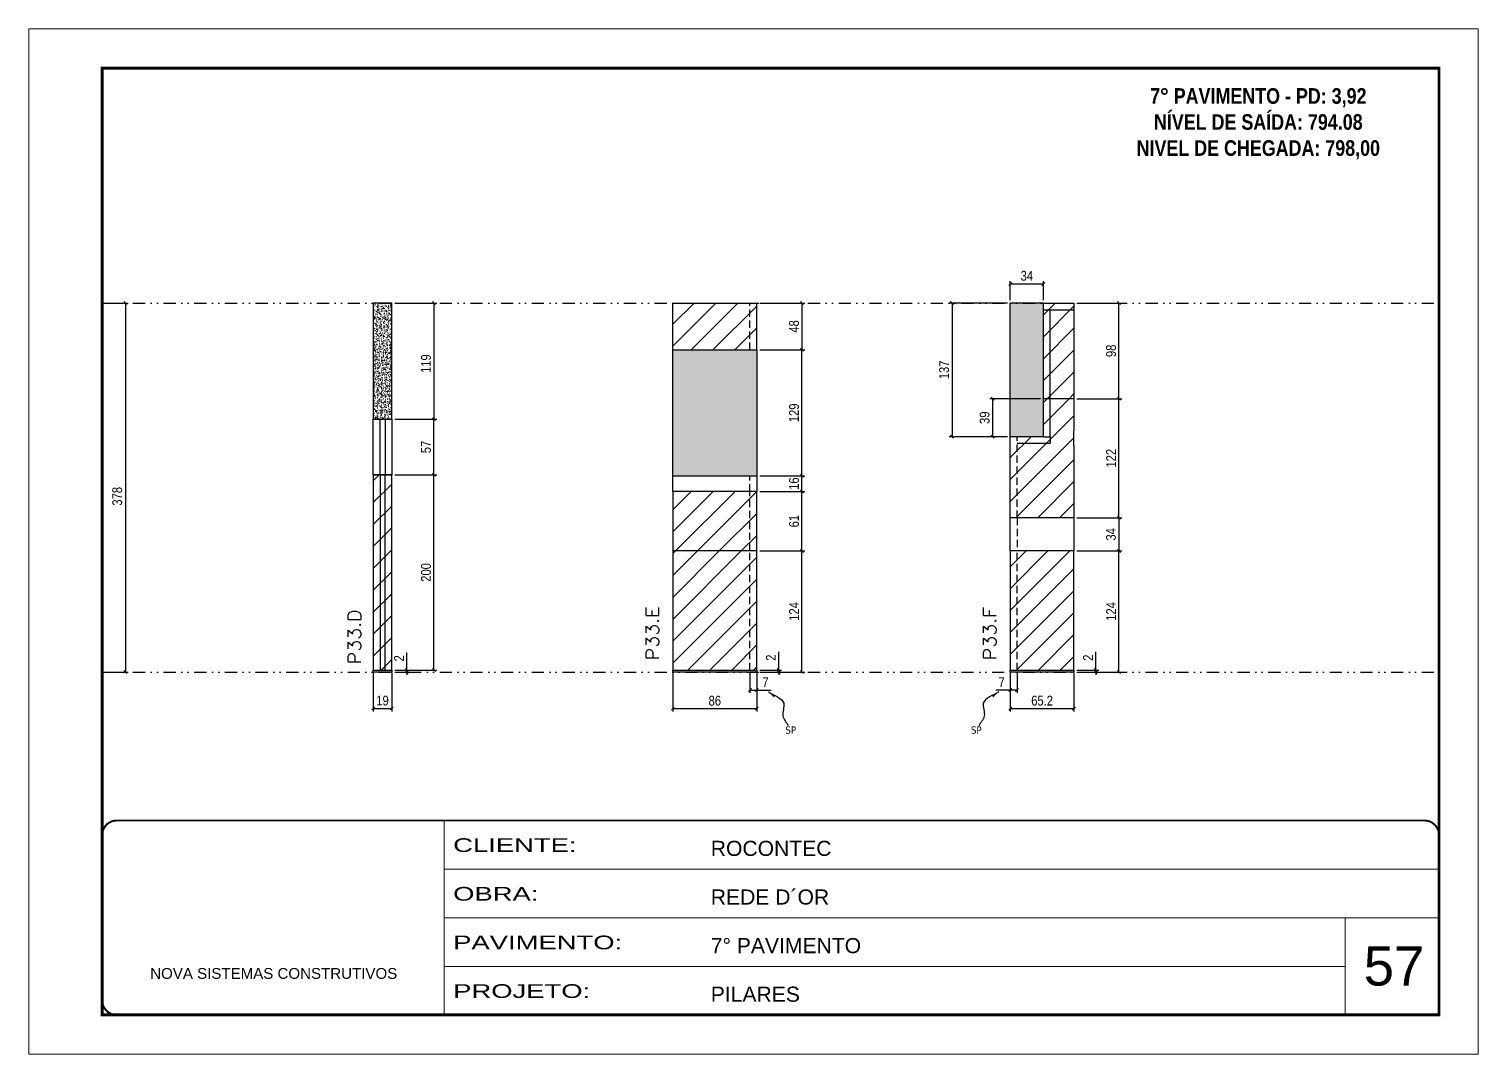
# Model space of a CAD drawing. Extents: x 28748 to 35002, y 14885 to 43501.
# Drawn here: x 28748 to 30233, y 26371 to 27421 of the extents above; entities that cross this region are included whole.
import ezdxf

# ---------------------------------------------------------------- set-up
doc = ezdxf.new("R2010")
doc.units = 0
for name, pattern in [('CONTINUO', [0]), ('DASHED', [0.75, 0.5, -0.25]), ('DIVIDE2', [0.625, 0.25, -0.125, 0, -0.125, 0, -0.125]), ('HIDDEN', [0.375, 0.25, -0.125])]:
    doc.linetypes.add(name, pattern=pattern)
for name, color, linetype, lineweight in [('CARIMBO', 255, 'Continuous', 9), ('Folhas', 255, 'Continuous', 9), ('Hachura', 251, 'Continuous', 9), ('SARRAFO DE PRESSAO', 251, 'DASHED', 9), ('Texto Seção', 7, 'Continuous', 15)]:
    doc.layers.add(name, color=color, linetype=linetype, lineweight=lineweight)
for name, color, linetype in [('COTA', 241, 'Continuous'), ('NOMENCLATURA', 7, 'Continuous'), ('Nível', 160, 'Continuous'), ('Painéis', 200, 'Continuous'), ('SARR_2.2x7', 40, 'Continuous'), ('Sarrafo de Pressão', 42, 'HIDDEN'), ('texto', 7, 'Continuous')]:
    doc.layers.add(name, color=color, linetype=linetype)
doc.styles.add('ARIAL', font='arial.ttf')
doc.styles.add('COTA TECNICA', font='techl___.ttf', dxfattribs={"height": 10})
doc.styles.add('COTA TECNICA-50', font='techl___.ttf', dxfattribs={"height": 10})
doc.styles.add('REGUA-120', font='ROMANS.shx', dxfattribs={"height": 15})
doc.styles.add('ROMANC', font='techb___.ttf', dxfattribs={"height": 2.5})
doc.styles.get("Standard").update_dxf_attribs({"font": 'arial.ttf'})
doc.styles.add('Tecnologia', font='')
doc.styles.get('Tecnologia').set_extended_font_data('Forgotten Futurist')
doc.dimstyles.new('COTA PAINEL-50', dxfattribs={"dimtxt": 10, "dimasz": 3, "dimexe": 3, "dimexo": 3, "dimgap": 3, "dimtad": 1, "dimdec": 1, "dimzin": 12, "dimdsep": 46, "dimtxsty": 'COTA TECNICA-50', "dimblk1": 'OBLIQUE', "dimblk2": 'OBLIQUE', "dimsah": 1, "dimcen": 0.9, "dimclrd": 4, "dimclre": 4, "dimclrt": 240, "dimadec": 1, "dimazin": 3, "dimtfac": 1, "dimtdec": 1, "dimtmove": 0, "dimatfit": 3, "dimfxl": 1, "dimtolj": 1, "dimtzin": 12, "dimarcsym": 0})
doc.dimstyles.new('PAINEL', dxfattribs={"dimtxt": 10, "dimasz": 3, "dimexe": 3, "dimexo": 3, "dimgap": 3, "dimtad": 1, "dimdec": 1, "dimzin": 12, "dimdsep": 46, "dimtxsty": 'COTA TECNICA', "dimblk1": 'OBLIQUE', "dimblk2": 'OBLIQUE', "dimsah": 1, "dimcen": 0.9, "dimclrd": 4, "dimclre": 4, "dimclrt": 240, "dimadec": 1, "dimazin": 3, "dimtfac": 1, "dimtdec": 1, "dimtmove": 0, "dimatfit": 3, "dimfxl": 1, "dimtolj": 1, "dimtzin": 12, "dimarcsym": 0})
doc.dimstyles.get("Standard").update_dxf_attribs({"dimtxt": 0.18, "dimasz": 0.18, "dimexe": 0.18, "dimexo": 0.0625, "dimgap": 0.09, "dimtad": 0, "dimtih": 1, "dimtoh": 1, "dimdec": 4, "dimzin": 0, "dimdsep": 46, "dimtxsty": 'Standard', "dimcen": 0.09, "dimadec": 0, "dimazin": 0, "dimtfac": 1, "dimtdec": 4, "dimtofl": 0, "dimtmove": 0, "dimatfit": 3, "dimfxl": 1, "dimtolj": 1, "dimtzin": 0, "dimarcsym": 0})
pattern_1 = [(45, (22602.309, 35568.31), (-11.22532, 11.22532), [])]
pattern_2 = [(45, (0, 34), (-11.22532, 11.22532), [])]

# ---------------------------------------------------------------- blocks, each defined once
blk = doc.blocks.new('9999999999')
at = {"color": 30, "linetype": 'CONTINUO'}
for p, q in [((98564.6, 34230.2), (98564.6, 34429.4)), ((98564.6, 34379.6), (99584, 34379.6)), ((98564.6, 34329.8), (99488, 34329.8)), ((99584, 34329.8), (99488, 34329.8)), ((99488, 34329.8), (99488, 34230.2)), ((98564.6, 34280), (99488, 34280))]:
    blk.add_line(p, q, dxfattribs=at)
at = {"color": 30, "linetype": 'CONTINUO', "const_width": 2}
blk.add_lwpolyline([(99584, 34230.2), (99584, 34414.4, 0.414214), (99569, 34429.4), (98229, 34429.4, 0.414214), (98214, 34414.4), (98214, 34245.2, 0.414214), (98229, 34230.2), (99584, 34230.2)], format="xyb", dxfattribs=at)
at = {"layer": 'Folhas'}
blk.add_lwpolyline([(98139, 34190.2), (99624, 34190.2), (99624, 35240.2), (98139, 35240.2)], close=True, dxfattribs=at)
at = {"layer": 'Folhas', "color": 30, "const_width": 3}
blk.add_lwpolyline([(98214, 34230.2), (99584, 34230.2), (99584, 35200.2), (98214, 35200.2)], close=True, dxfattribs=at)
at = {"color": 7, "linetype": 'Continuous', "ltscale": 5, "style": 'ARIAL'}
for s, height, p in [('ROCONTEC', 15.48, (98837.7, 34393.1)), ('REDE D´OR', 15.48, (98837.7, 34343.3)), ('7° PAVIMENTO', 15.483, (98837.7, 34293.5)), ('NOVA SISTEMAS CONSTRUTIVOS', 11.059, (98263.2, 34267.2)), ('PILARES', 15.48, (98837.7, 34243.7))]:
    blk.add_text(s, height=height, dxfattribs=at).set_placement(p)
at = {"layer": 'Folhas', "color": 7, "style": 'Tecnologia', "width": 1.5}
for s, p in [('CLIENTE:', (98573.7, 34397.2)), ('OBRA:', (98573.7, 34347.3)), ('PAVIMENTO:', (98573.7, 34297.5)), ('PROJETO:', (98573.7, 34247.7))]:
    blk.add_text(s, height=14, dxfattribs=at).set_placement(p)
blk = doc.blocks.new('_Oblique')
at = {"color": 0, "linetype": 'ByBlock', "lineweight": -2}
blk.add_line((-0.5, -0.5), (0.5, 0.5), dxfattribs=at)
blk = doc.blocks.new('*D1063')
at = {"layer": 'COTA', "color": 4, "linetype": 'ByBlock', "lineweight": -2, "transparency": 16777216}
for p, q in [((28826.3, 27140), (28850.1, 27140)), ((28847.1, 27140), (28847.1, 26762)), ((28826.3, 26762), (28850.1, 26762))]:
    blk.add_line(p, q, dxfattribs=at)
at = {"layer": 'Defpoints', "color": 0, "linetype": 'ByBlock', "transparency": 16777216}
for p in [(28823.3, 27140), (28823.3, 26762), (28847.1, 26762)]:
    blk.add_point(p, dxfattribs=at)
at = {"layer": 'COTA', "color": 4, "linetype": 'ByBlock', "lineweight": -2, "transparency": 16777216, "xscale": 3, "yscale": 3, "zscale": 3}
for p, rotation in [((28847.1, 27140), 90), ((28847.1, 26762), 270)]:
    blk.add_blockref('_Oblique', p, dxfattribs=dict(at, rotation=rotation))
at = {"layer": 'COTA', "color": 240, "linetype": 'ByBlock', "transparency": 16777216, "insert": (28838.8, 26942), "char_height": 10, "attachment_point": 5, "rotation": 90, "style": 'COTA TECNICA'}
blk.add_mtext('\\A1;378', dxfattribs=at)
blk = doc.blocks.new('*D1064')
at = {"layer": 'COTA', "color": 4, "lineweight": -2, "transparency": 16777216}
for p, q in [((29754, 26761), (29754, 26721.5)), ((29819.2, 26761), (29819.2, 26721.5)), ((29754, 26724.5), (29819.2, 26724.5))]:
    blk.add_line(p, q, dxfattribs=at)
at = {"layer": 'Defpoints', "color": 0, "transparency": 16777216}
for p in [(29754, 26764), (29819.2, 26764), (29819.2, 26724.5)]:
    blk.add_point(p, dxfattribs=at)
at = {"layer": 'COTA', "color": 4, "lineweight": -2, "transparency": 16777216, "xscale": 3, "yscale": 3, "zscale": 3, "rotation": 180}
blk.add_blockref('_Oblique', (29754, 26724.5), dxfattribs=at)
at = {"layer": 'COTA', "color": 4, "lineweight": -2, "transparency": 16777216, "xscale": 3, "yscale": 3, "zscale": 3}
blk.add_blockref('_Oblique', (29819.2, 26724.5), dxfattribs=at)
at = {"layer": 'COTA', "color": 240, "transparency": 16777216, "insert": (29786.6, 26732.6), "char_height": 10, "attachment_point": 5, "style": 'COTA TECNICA'}
blk.add_mtext('\\A1;65.2', dxfattribs=at)
blk = doc.blocks.new('*D1065')
at = {"layer": 'COTA', "color": 4, "lineweight": -2, "transparency": 16777216}
for p, q in [((29761, 26761), (29761, 26740.5)), ((29754, 26759), (29754, 26740.5)), ((29754, 26743.5), (29739.2, 26743.5)), ((29761, 26743.5), (29754, 26743.5))]:
    blk.add_line(p, q, dxfattribs=at)
at = {"layer": 'Defpoints', "color": 0, "transparency": 16777216}
for p in [(29754, 26762), (29761, 26764), (29754, 26743.5)]:
    blk.add_point(p, dxfattribs=at)
at = {"layer": 'COTA', "color": 4, "lineweight": -2, "transparency": 16777216, "xscale": 3, "yscale": 3, "zscale": 3, "rotation": 180}
blk.add_blockref('_Oblique', (29754, 26743.5), dxfattribs=at)
at = {"layer": 'COTA', "color": 4, "lineweight": -2, "transparency": 16777216, "xscale": 3, "yscale": 3, "zscale": 3}
blk.add_blockref('_Oblique', (29761, 26743.5), dxfattribs=at)
at = {"layer": 'COTA', "color": 240, "transparency": 16777216, "insert": (29745.1, 26751.5), "char_height": 10, "attachment_point": 5, "style": 'COTA TECNICA-50'}
blk.add_mtext('\\A1;7', dxfattribs=at)
blk = doc.blocks.new('*D1066')
at = {"layer": 'COTA', "color": 4, "lineweight": -2, "transparency": 16777216}
for p, q in [((29822.2, 26886), (29868.4, 26886)), ((29865.4, 26762), (29865.4, 26886)), ((29822.2, 26762), (29868.4, 26762))]:
    blk.add_line(p, q, dxfattribs=at)
at = {"layer": 'Defpoints', "color": 0, "transparency": 16777216}
for p in [(29819.2, 26886), (29865.4, 26886), (29819.2, 26762)]:
    blk.add_point(p, dxfattribs=at)
at = {"layer": 'COTA', "color": 4, "lineweight": -2, "transparency": 16777216, "xscale": 3, "yscale": 3, "zscale": 3}
for p, rotation in [((29865.4, 26886), 90), ((29865.4, 26762), 270)]:
    blk.add_blockref('_Oblique', p, dxfattribs=dict(at, rotation=rotation))
at = {"layer": 'COTA', "color": 240, "transparency": 16777216, "insert": (29857.3, 26824), "char_height": 10, "attachment_point": 5, "rotation": 90, "style": 'COTA TECNICA-50'}
blk.add_mtext('\\A1;124', dxfattribs=at)
blk = doc.blocks.new('*D1067')
at = {"layer": 'COTA', "color": 4, "lineweight": -2, "transparency": 16777216}
for p, q in [((29841.7, 26764), (29841.7, 26782.8)), ((29822.2, 26764), (29844.7, 26764)), ((29822.2, 26762), (29844.7, 26762)), ((29841.7, 26762), (29841.7, 26764)), ((29841.7, 26762), (29841.7, 26759))]:
    blk.add_line(p, q, dxfattribs=at)
at = {"layer": 'Defpoints', "color": 0, "transparency": 16777216}
for p in [(29819.2, 26764), (29819.2, 26762), (29841.7, 26762)]:
    blk.add_point(p, dxfattribs=at)
at = {"layer": 'COTA', "color": 4, "lineweight": -2, "transparency": 16777216, "xscale": 3, "yscale": 3, "zscale": 3}
for p, rotation in [((29841.7, 26764), 270), ((29841.7, 26762), 90)]:
    blk.add_blockref('_Oblique', p, dxfattribs=dict(at, rotation=rotation))
at = {"layer": 'COTA', "color": 240, "transparency": 16777216, "insert": (29833.7, 26776.7), "char_height": 10, "attachment_point": 5, "rotation": 90, "style": 'COTA TECNICA-50'}
blk.add_mtext('\\A1;2', dxfattribs=at)
blk = doc.blocks.new('*D1068')
at = {"layer": 'COTA', "color": 4, "lineweight": -2, "transparency": 16777216}
for p, q in [((29408.2, 26761), (29408.2, 26721.5)), ((29494.2, 26761), (29494.2, 26721.5)), ((29408.2, 26724.5), (29494.2, 26724.5))]:
    blk.add_line(p, q, dxfattribs=at)
at = {"layer": 'Defpoints', "color": 0, "transparency": 16777216}
for p in [(29408.2, 26764), (29494.2, 26764), (29494.2, 26724.5)]:
    blk.add_point(p, dxfattribs=at)
at = {"layer": 'COTA', "color": 4, "lineweight": -2, "transparency": 16777216, "xscale": 3, "yscale": 3, "zscale": 3, "rotation": 180}
blk.add_blockref('_Oblique', (29408.2, 26724.5), dxfattribs=at)
at = {"layer": 'COTA', "color": 4, "lineweight": -2, "transparency": 16777216, "xscale": 3, "yscale": 3, "zscale": 3}
blk.add_blockref('_Oblique', (29494.2, 26724.5), dxfattribs=at)
at = {"layer": 'COTA', "color": 240, "transparency": 16777216, "insert": (29451.2, 26732.6), "char_height": 10, "attachment_point": 5, "style": 'COTA TECNICA'}
blk.add_mtext('\\A1;86', dxfattribs=at)
blk = doc.blocks.new('*D1069')
at = {"layer": 'COTA', "color": 4, "lineweight": -2, "transparency": 16777216}
for p, q in [((29487.2, 26761), (29487.2, 26740.5)), ((29494.2, 26759), (29494.2, 26740.5)), ((29487.2, 26743.5), (29494.2, 26743.5)), ((29494.2, 26743.5), (29508.9, 26743.5))]:
    blk.add_line(p, q, dxfattribs=at)
at = {"layer": 'Defpoints', "color": 0, "transparency": 16777216}
for p in [(29487.2, 26764), (29494.2, 26762), (29494.2, 26743.5)]:
    blk.add_point(p, dxfattribs=at)
at = {"layer": 'COTA', "color": 4, "lineweight": -2, "transparency": 16777216, "xscale": 3, "yscale": 3, "zscale": 3, "rotation": 180}
blk.add_blockref('_Oblique', (29487.2, 26743.5), dxfattribs=at)
at = {"layer": 'COTA', "color": 4, "lineweight": -2, "transparency": 16777216, "xscale": 3, "yscale": 3, "zscale": 3}
blk.add_blockref('_Oblique', (29494.2, 26743.5), dxfattribs=at)
at = {"layer": 'COTA', "color": 240, "transparency": 16777216, "insert": (29503.1, 26751.5), "char_height": 10, "attachment_point": 5, "style": 'COTA TECNICA-50'}
blk.add_mtext('\\A1;7', dxfattribs=at)
blk = doc.blocks.new('*D1070')
at = {"layer": 'COTA', "color": 4, "lineweight": -2, "transparency": 16777216}
for p, q in [((29497.2, 26886), (29543.5, 26886)), ((29540.5, 26762), (29540.5, 26886)), ((29497.2, 26762), (29543.5, 26762))]:
    blk.add_line(p, q, dxfattribs=at)
at = {"layer": 'Defpoints', "color": 0, "transparency": 16777216}
for p in [(29494.2, 26886), (29540.5, 26886), (29494.2, 26762)]:
    blk.add_point(p, dxfattribs=at)
at = {"layer": 'COTA', "color": 4, "lineweight": -2, "transparency": 16777216, "xscale": 3, "yscale": 3, "zscale": 3}
for p, rotation in [((29540.5, 26886), 90), ((29540.5, 26762), 270)]:
    blk.add_blockref('_Oblique', p, dxfattribs=dict(at, rotation=rotation))
at = {"layer": 'COTA', "color": 240, "transparency": 16777216, "insert": (29532.4, 26824), "char_height": 10, "attachment_point": 5, "rotation": 90, "style": 'COTA TECNICA-50'}
blk.add_mtext('\\A1;124', dxfattribs=at)
blk = doc.blocks.new('*D1071')
at = {"layer": 'COTA', "color": 4, "lineweight": -2, "transparency": 16777216}
for p, q in [((29516.7, 26764), (29516.7, 26782.8)), ((29497.2, 26764), (29519.7, 26764)), ((29497.2, 26762), (29519.7, 26762)), ((29516.7, 26762), (29516.7, 26764)), ((29516.7, 26762), (29516.7, 26759))]:
    blk.add_line(p, q, dxfattribs=at)
at = {"layer": 'Defpoints', "color": 0, "transparency": 16777216}
for p in [(29494.2, 26764), (29494.2, 26762), (29516.7, 26762)]:
    blk.add_point(p, dxfattribs=at)
at = {"layer": 'COTA', "color": 4, "lineweight": -2, "transparency": 16777216, "xscale": 3, "yscale": 3, "zscale": 3}
for p, rotation in [((29516.7, 26764), 270), ((29516.7, 26762), 90)]:
    blk.add_blockref('_Oblique', p, dxfattribs=dict(at, rotation=rotation))
at = {"layer": 'COTA', "color": 240, "transparency": 16777216, "insert": (29508.7, 26776.7), "char_height": 10, "attachment_point": 5, "rotation": 90, "style": 'COTA TECNICA-50'}
blk.add_mtext('\\A1;2', dxfattribs=at)
blk = doc.blocks.new('*D1072')
at = {"layer": 'COTA', "color": 4, "linetype": 'ByBlock', "lineweight": -2, "transparency": 16777216}
for p, q in [((29497.2, 26947), (29543.5, 26947)), ((29540.5, 26886), (29540.5, 26947)), ((29497.2, 26886), (29543.5, 26886))]:
    blk.add_line(p, q, dxfattribs=at)
at = {"layer": 'Defpoints', "color": 0, "linetype": 'ByBlock', "transparency": 16777216}
for p in [(29494.2, 26947), (29540.5, 26947), (29494.2, 26886)]:
    blk.add_point(p, dxfattribs=at)
at = {"layer": 'COTA', "color": 4, "linetype": 'ByBlock', "lineweight": -2, "transparency": 16777216, "xscale": 3, "yscale": 3, "zscale": 3}
for p, rotation in [((29540.5, 26947), 90), ((29540.5, 26886), 270)]:
    blk.add_blockref('_Oblique', p, dxfattribs=dict(at, rotation=rotation))
at = {"layer": 'COTA', "color": 240, "linetype": 'ByBlock', "transparency": 16777216, "insert": (29532.4, 26916.5), "char_height": 10, "attachment_point": 5, "rotation": 90, "style": 'COTA TECNICA'}
blk.add_mtext('\\A1;61', dxfattribs=at)
blk = doc.blocks.new('*D1197')
at = {"layer": 'COTA', "color": 4, "lineweight": -2, "transparency": 16777216}
for p, q in [((29101.2, 26761), (29101.2, 26721.6)), ((29120.2, 26761), (29120.2, 26721.6)), ((29101.2, 26724.6), (29120.2, 26724.6))]:
    blk.add_line(p, q, dxfattribs=at)
at = {"layer": 'Defpoints', "color": 0, "transparency": 16777216}
for p in [(29101.2, 26764), (29120.2, 26764), (29120.2, 26724.6)]:
    blk.add_point(p, dxfattribs=at)
at = {"layer": 'COTA', "color": 4, "lineweight": -2, "transparency": 16777216, "xscale": 3, "yscale": 3, "zscale": 3, "rotation": 180}
blk.add_blockref('_Oblique', (29101.2, 26724.6), dxfattribs=at)
at = {"layer": 'COTA', "color": 4, "lineweight": -2, "transparency": 16777216, "xscale": 3, "yscale": 3, "zscale": 3}
blk.add_blockref('_Oblique', (29120.2, 26724.6), dxfattribs=at)
at = {"layer": 'COTA', "color": 240, "transparency": 16777216, "insert": (29110.7, 26732.7), "char_height": 10, "attachment_point": 5, "style": 'COTA TECNICA'}
blk.add_mtext('\\A1;19', dxfattribs=at)
blk = doc.blocks.new('*D1198')
at = {"layer": 'COTA', "color": 4, "lineweight": -2, "transparency": 16777216}
for p, q in [((29135.6, 26764), (29135.6, 26782.1)), ((29123.2, 26764), (29138.6, 26764)), ((29123.2, 26762), (29138.6, 26762)), ((29135.6, 26762), (29135.6, 26764)), ((29135.6, 26762), (29135.6, 26759))]:
    blk.add_line(p, q, dxfattribs=at)
at = {"layer": 'Defpoints', "color": 0, "transparency": 16777216}
for p in [(29120.2, 26764), (29120.2, 26762), (29135.6, 26764)]:
    blk.add_point(p, dxfattribs=at)
at = {"layer": 'COTA', "color": 4, "lineweight": -2, "transparency": 16777216, "xscale": 3, "yscale": 3, "zscale": 3}
for p, rotation in [((29135.6, 26764), 270), ((29135.6, 26762), 90)]:
    blk.add_blockref('_Oblique', p, dxfattribs=dict(at, rotation=rotation))
at = {"layer": 'COTA', "color": 240, "transparency": 16777216, "insert": (29127.6, 26776), "char_height": 10, "attachment_point": 5, "rotation": 90, "style": 'COTA TECNICA-50'}
blk.add_mtext('\\A1;2', dxfattribs=at)
blk = doc.blocks.new('*D1964')
at = {"layer": 'COTA', "color": 4, "linetype": 'ByBlock', "lineweight": -2, "transparency": 16777216}
for p, q in [((29123.2, 27140), (29166.3, 27140)), ((29163.3, 27140), (29163.3, 27021)), ((29123.2, 27021), (29166.3, 27021))]:
    blk.add_line(p, q, dxfattribs=at)
at = {"layer": 'Defpoints', "color": 0, "linetype": 'ByBlock', "transparency": 16777216}
for p in [(29120.2, 27140), (29120.2, 27021), (29163.3, 27021)]:
    blk.add_point(p, dxfattribs=at)
at = {"layer": 'COTA', "color": 4, "linetype": 'ByBlock', "lineweight": -2, "transparency": 16777216, "xscale": 3, "yscale": 3, "zscale": 3}
for p, rotation in [((29163.3, 27140), 90), ((29163.3, 27021), 270)]:
    blk.add_blockref('_Oblique', p, dxfattribs=dict(at, rotation=rotation))
at = {"layer": 'COTA', "color": 240, "linetype": 'ByBlock', "transparency": 16777216, "insert": (29155.2, 27077.9), "char_height": 10, "attachment_point": 5, "rotation": 90, "style": 'COTA TECNICA'}
blk.add_mtext('\\A1;119', dxfattribs=at)
blk = doc.blocks.new('*D1965')
at = {"layer": 'COTA', "color": 4, "linetype": 'ByBlock', "lineweight": -2, "transparency": 16777216}
for p, q in [((29123.2, 26964), (29166.3, 26964)), ((29163.3, 26764), (29163.3, 26964)), ((29123.2, 26764), (29166.3, 26764))]:
    blk.add_line(p, q, dxfattribs=at)
at = {"layer": 'Defpoints', "color": 0, "linetype": 'ByBlock', "transparency": 16777216}
for p in [(29120.2, 26964), (29163.3, 26964), (29120.2, 26764)]:
    blk.add_point(p, dxfattribs=at)
at = {"layer": 'COTA', "color": 4, "linetype": 'ByBlock', "lineweight": -2, "transparency": 16777216, "xscale": 3, "yscale": 3, "zscale": 3}
for p, rotation in [((29163.3, 26964), 90), ((29163.3, 26764), 270)]:
    blk.add_blockref('_Oblique', p, dxfattribs=dict(at, rotation=rotation))
at = {"layer": 'COTA', "color": 240, "linetype": 'ByBlock', "transparency": 16777216, "insert": (29155.2, 26864), "char_height": 10, "attachment_point": 5, "rotation": 90, "style": 'COTA TECNICA'}
blk.add_mtext('\\A1;200', dxfattribs=at)
blk = doc.blocks.new('*D1202')
at = {"layer": 'COTA', "color": 4, "lineweight": -2, "transparency": 16777216}
for p, q in [((29497.2, 27092), (29543.5, 27092)), ((29540.5, 26963), (29540.5, 27092)), ((29497.2, 26963), (29543.5, 26963))]:
    blk.add_line(p, q, dxfattribs=at)
at = {"layer": 'Defpoints', "color": 0, "transparency": 16777216}
for p in [(29494.2, 27092), (29540.5, 27092), (29494.2, 26963)]:
    blk.add_point(p, dxfattribs=at)
at = {"layer": 'COTA', "color": 4, "lineweight": -2, "transparency": 16777216, "xscale": 3, "yscale": 3, "zscale": 3}
for p, rotation in [((29540.5, 27092), 90), ((29540.5, 26963), 270)]:
    blk.add_blockref('_Oblique', p, dxfattribs=dict(at, rotation=rotation))
at = {"layer": 'COTA', "color": 240, "transparency": 16777216, "insert": (29532.4, 27027.5), "char_height": 10, "attachment_point": 5, "rotation": 90, "style": 'COTA TECNICA-50'}
blk.add_mtext('\\A1;129', dxfattribs=at)
blk = doc.blocks.new('*D1416')
at = {"layer": 'COTA', "color": 4, "lineweight": -2, "transparency": 16777216}
for p, q in [((29822.2, 27042), (29868.4, 27042)), ((29865.4, 26920), (29865.4, 27042)), ((29822.2, 26920), (29868.4, 26920))]:
    blk.add_line(p, q, dxfattribs=at)
at = {"layer": 'Defpoints', "color": 0, "transparency": 16777216}
for p in [(29819.2, 27042), (29865.4, 27042), (29819.2, 26920)]:
    blk.add_point(p, dxfattribs=at)
at = {"layer": 'COTA', "color": 4, "lineweight": -2, "transparency": 16777216, "xscale": 3, "yscale": 3, "zscale": 3}
for p, rotation in [((29865.4, 27042), 90), ((29865.4, 26920), 270)]:
    blk.add_blockref('_Oblique', p, dxfattribs=dict(at, rotation=rotation))
at = {"layer": 'COTA', "color": 240, "transparency": 16777216, "insert": (29857.3, 26981), "char_height": 10, "attachment_point": 5, "rotation": 90, "style": 'COTA TECNICA-50'}
blk.add_mtext('\\A1;122', dxfattribs=at)
blk = doc.blocks.new('*D2110')
at = {"layer": 'COTA', "color": 4, "lineweight": -2, "transparency": 16777216}
for p, q in [((29822.2, 27140), (29868.4, 27140)), ((29865.4, 27042), (29865.4, 27140)), ((29822.2, 27042), (29868.4, 27042))]:
    blk.add_line(p, q, dxfattribs=at)
at = {"layer": 'Defpoints', "color": 0, "transparency": 16777216}
for p in [(29819.2, 27140), (29865.4, 27140), (29819.2, 27042)]:
    blk.add_point(p, dxfattribs=at)
at = {"layer": 'COTA', "color": 4, "lineweight": -2, "transparency": 16777216, "xscale": 3, "yscale": 3, "zscale": 3}
for p, rotation in [((29865.4, 27140), 90), ((29865.4, 27042), 270)]:
    blk.add_blockref('_Oblique', p, dxfattribs=dict(at, rotation=rotation))
at = {"layer": 'COTA', "color": 240, "transparency": 16777216, "insert": (29857.3, 27091), "char_height": 10, "attachment_point": 5, "rotation": 90, "style": 'COTA TECNICA-50'}
blk.add_mtext('\\A1;98', dxfattribs=at)
blk = doc.blocks.new('*D2119')
at = {"layer": 'COTA', "color": 4, "lineweight": -2, "transparency": 16777216}
for p, q in [((29785, 27042), (29732.9, 27042)), ((29735.9, 27042), (29735.9, 27003)), ((29751, 27003), (29732.9, 27003))]:
    blk.add_line(p, q, dxfattribs=at)
at = {"layer": 'Defpoints', "color": 0, "transparency": 16777216}
for p in [(29788, 27042), (29735.9, 27003), (29754, 27003)]:
    blk.add_point(p, dxfattribs=at)
at = {"layer": 'COTA', "color": 4, "lineweight": -2, "transparency": 16777216, "xscale": 3, "yscale": 3, "zscale": 3}
for p, rotation in [((29735.9, 27042), 90), ((29735.9, 27003), 270)]:
    blk.add_blockref('_Oblique', p, dxfattribs=dict(at, rotation=rotation))
at = {"layer": 'COTA', "color": 240, "transparency": 16777216, "insert": (29727.7, 27022.5), "char_height": 10, "attachment_point": 5, "rotation": 90, "style": 'COTA TECNICA-50'}
blk.add_mtext('\\A1;39', dxfattribs=at)
blk = doc.blocks.new('*D2120')
at = {"layer": 'COTA', "color": 4, "lineweight": -2, "transparency": 16777216}
for p, q in [((29754, 27143), (29754, 27162.5)), ((29788, 27143), (29788, 27162.5)), ((29754, 27159.5), (29788, 27159.5))]:
    blk.add_line(p, q, dxfattribs=at)
at = {"layer": 'Defpoints', "color": 0, "transparency": 16777216}
for p in [(29788, 27159.5), (29754, 27140), (29788, 27140)]:
    blk.add_point(p, dxfattribs=at)
at = {"layer": 'COTA', "color": 4, "lineweight": -2, "transparency": 16777216, "xscale": 3, "yscale": 3, "zscale": 3, "rotation": 180}
blk.add_blockref('_Oblique', (29754, 27159.5), dxfattribs=at)
at = {"layer": 'COTA', "color": 4, "lineweight": -2, "transparency": 16777216, "xscale": 3, "yscale": 3, "zscale": 3}
blk.add_blockref('_Oblique', (29788, 27159.5), dxfattribs=at)
at = {"layer": 'COTA', "color": 240, "transparency": 16777216, "insert": (29771, 27167.8), "char_height": 10, "attachment_point": 5, "style": 'COTA TECNICA-50'}
blk.add_mtext('\\A1;34', dxfattribs=at)
blk = doc.blocks.new('*D2376')
at = {"layer": 'COTA', "color": 4, "lineweight": -2, "transparency": 16777216}
for p, q in [((29497.2, 27140), (29543.5, 27140)), ((29540.5, 27140), (29540.5, 27092)), ((29497.2, 27092), (29543.5, 27092))]:
    blk.add_line(p, q, dxfattribs=at)
at = {"layer": 'Defpoints', "color": 0, "transparency": 16777216}
for p in [(29494.2, 27140), (29494.2, 27092), (29540.5, 27092)]:
    blk.add_point(p, dxfattribs=at)
at = {"layer": 'COTA', "color": 4, "lineweight": -2, "transparency": 16777216, "xscale": 3, "yscale": 3, "zscale": 3}
for p, rotation in [((29540.5, 27140), 90), ((29540.5, 27092), 270)]:
    blk.add_blockref('_Oblique', p, dxfattribs=dict(at, rotation=rotation))
at = {"layer": 'COTA', "color": 240, "transparency": 16777216, "insert": (29532.4, 27116), "char_height": 10, "attachment_point": 5, "rotation": 90, "style": 'COTA TECNICA'}
blk.add_mtext('\\A1;48', dxfattribs=at)
blk = doc.blocks.new('*D2377')
at = {"layer": 'COTA', "color": 4, "lineweight": -2, "transparency": 16777216}
for p, q in [((29123.2, 27021), (29166.3, 27021)), ((29163.3, 26964), (29163.3, 27021)), ((29123.2, 26964), (29166.3, 26964))]:
    blk.add_line(p, q, dxfattribs=at)
at = {"layer": 'Defpoints', "color": 0, "transparency": 16777216}
for p in [(29120.2, 27021), (29163.3, 27021), (29120.2, 26964)]:
    blk.add_point(p, dxfattribs=at)
at = {"layer": 'COTA', "color": 4, "lineweight": -2, "transparency": 16777216, "xscale": 3, "yscale": 3, "zscale": 3}
for p, rotation in [((29163.3, 27021), 90), ((29163.3, 26964), 270)]:
    blk.add_blockref('_Oblique', p, dxfattribs=dict(at, rotation=rotation))
at = {"layer": 'COTA', "color": 240, "transparency": 16777216, "insert": (29155.2, 26992.5), "char_height": 10, "attachment_point": 5, "rotation": 90, "style": 'COTA TECNICA'}
blk.add_mtext('\\A1;57', dxfattribs=at)
blk = doc.blocks.new('*D2577')
at = {"layer": 'COTA', "color": 4, "lineweight": -2, "transparency": 16777216}
for p, q in [((29497.2, 26963), (29543.5, 26963)), ((29540.5, 26947), (29540.5, 26963)), ((29497.2, 26947), (29543.5, 26947))]:
    blk.add_line(p, q, dxfattribs=at)
at = {"layer": 'Defpoints', "color": 0, "transparency": 16777216}
for p in [(29494.2, 26963), (29540.5, 26963), (29494.2, 26947)]:
    blk.add_point(p, dxfattribs=at)
at = {"layer": 'COTA', "color": 4, "lineweight": -2, "transparency": 16777216, "xscale": 3, "yscale": 3, "zscale": 3}
for p, rotation in [((29540.5, 26963), 90), ((29540.5, 26947), 270)]:
    blk.add_blockref('_Oblique', p, dxfattribs=dict(at, rotation=rotation))
at = {"layer": 'COTA', "color": 240, "transparency": 16777216, "insert": (29532.4, 26955), "char_height": 10, "attachment_point": 5, "rotation": 90, "style": 'COTA TECNICA'}
blk.add_mtext('\\A1;16', dxfattribs=at)
blk = doc.blocks.new('*D2578')
at = {"layer": 'COTA', "color": 4, "lineweight": -2, "transparency": 16777216}
for p, q in [((29751, 27140), (29691.4, 27140)), ((29694.4, 27140), (29694.4, 27003)), ((29751, 27003), (29691.4, 27003))]:
    blk.add_line(p, q, dxfattribs=at)
at = {"layer": 'Defpoints', "color": 0, "transparency": 16777216}
for p in [(29754, 27140), (29694.4, 27003), (29754, 27003)]:
    blk.add_point(p, dxfattribs=at)
at = {"layer": 'COTA', "color": 4, "lineweight": -2, "transparency": 16777216, "xscale": 3, "yscale": 3, "zscale": 3}
for p, rotation in [((29694.4, 27140), 90), ((29694.4, 27003), 270)]:
    blk.add_blockref('_Oblique', p, dxfattribs=dict(at, rotation=rotation))
at = {"layer": 'COTA', "color": 240, "transparency": 16777216, "insert": (29686.2, 27071.5), "char_height": 10, "attachment_point": 5, "rotation": 90, "style": 'COTA TECNICA'}
blk.add_mtext('\\A1;137', dxfattribs=at)
blk = doc.blocks.new('*D2579')
at = {"layer": 'COTA', "color": 4, "lineweight": -2, "transparency": 16777216}
for p, q in [((29822.2, 26920), (29868.4, 26920)), ((29865.4, 26920), (29865.4, 26886)), ((29822.2, 26886), (29868.4, 26886))]:
    blk.add_line(p, q, dxfattribs=at)
at = {"layer": 'Defpoints', "color": 0, "transparency": 16777216}
for p in [(29819.2, 26920), (29819.2, 26886), (29865.4, 26886)]:
    blk.add_point(p, dxfattribs=at)
at = {"layer": 'COTA', "color": 4, "lineweight": -2, "transparency": 16777216, "xscale": 3, "yscale": 3, "zscale": 3}
for p, rotation in [((29865.4, 26920), 90), ((29865.4, 26886), 270)]:
    blk.add_blockref('_Oblique', p, dxfattribs=dict(at, rotation=rotation))
at = {"layer": 'COTA', "color": 240, "transparency": 16777216, "insert": (29857.2, 26903), "char_height": 10, "attachment_point": 5, "rotation": 90, "style": 'COTA TECNICA'}
blk.add_mtext('\\A1;34', dxfattribs=at)

msp = doc.modelspace()

# ---------------------------------------------------------------- hatches: boundary and pattern name
at = {"layer": 'COTA', "linetype": 'ByBlock'}
h = msp.add_hatch(dxfattribs=at)
h.set_pattern_fill('AR-CONC', color=256, scale=0.03)
h.set_pattern_definition([(50, (-102790.4367, -6731.937), (5.46554007, -0.47817257), [0.5715, -6.2865]), (355, (-102790.4367, -6731.937), (-1.05730264, 5.73170536), [0.4572, -5.02921753]), (100.4514447, (-102789.981, -6731.977), (4.40823741, 5.25353256), [0.48570026, -5.34270734]), (46.1842, (-102790.437, -6730.413), (8.13237123, -1.26126984), [0.85725, -9.42975]), (96.6355576, (-102789.759, -6730.518), (7.122124, 7.42278374), [0.7285507, -8.01406824]), (351.184151, (-102790.437, -6730.413), (7.122124, 7.42278374), [0.685799, -7.54379196]), (21, (-102789.6747, -6730.794), (4.54843174, -3.06795595), [0.5715, -6.2865]), (326, (-102789.6747, -6730.794), (1.85406085, 5.52563898), [0.4572, -5.0292]), (71.451445, (-102789.2956, -6731.05), (6.40249258, 2.45768307), [0.48570026, -5.34269813]), (37.5, (-102790.4367, -6731.9372), (0.092658098, 2.536651166), [0, -4.96824, 0, -5.1054, 0, -5.04825]), (7.5, (-102790.4367, -6731.9372), (2.004589875, 3.005417245), [0, -2.91084, 0, -4.85394, 0, -1.92405]), (327.5, (-102792.136, -6731.9372), (4.067717855, -0.17186232), [0, -1.905, 0, -5.9436, 0, -7.8867]), (317.5, (-102792.898, -6731.9372), (4.44387544, 0.76279473), [0, -2.4765, 0, -3.94716, 0, -5.6007])])
h.paths.add_polyline_path([(29120.22, 27139.98), (29101.22, 27139.98), (29101.22, 27020.98), (29120.22, 27020.98)])
h = msp.add_hatch(dxfattribs=at)
h.set_pattern_fill('AR-CONC', color=256, scale=0.03)
h.set_pattern_definition([(50, (-101536.8405, -2084.6368), (5.46554007, -0.47817257), [0.5715, -6.2865]), (355, (-101536.8405, -2084.637), (-1.05730264, 5.73170536), [0.4572, -5.02921753]), (100.4514447, (-101536.385, -2084.6766), (4.40823741, 5.25353256), [0.48570026, -5.34270734]), (46.1842, (-101536.8405, -2083.113), (8.13237123, -1.26126984), [0.85725, -9.42975]), (96.6355576, (-101536.163, -2083.218), (7.122124, 7.42278374), [0.7285507, -8.01406824]), (351.184151, (-101536.8405, -2083.113), (7.122124, 7.42278374), [0.685799, -7.54379196]), (21, (-101536.0785, -2083.4938), (4.54843174, -3.06795595), [0.5715, -6.2865]), (326, (-101536.0785, -2083.494), (1.85406085, 5.52563898), [0.4572, -5.0292]), (71.451445, (-101535.6995, -2083.7494), (6.40249258, 2.45768307), [0.48570026, -5.34269813]), (37.5, (-101536.8405, -2084.6368), (0.092658098, 2.536651166), [0, -4.96824, 0, -5.1054, 0, -5.04825]), (7.5, (-101536.8405, -2084.6368), (2.004589875, 3.005417245), [0, -2.91084, 0, -4.85394, 0, -1.92405]), (327.5, (-101538.5398, -2084.6368), (4.067717855, -0.17186232), [0, -1.905, 0, -5.9436, 0, -7.8867]), (317.5, (-101539.3018, -2084.6368), (4.44387544, 0.76279473), [0, -2.4765, 0, -3.94716, 0, -5.6007])])
h.paths.add_polyline_path([(29753.96, 27139.98), (29787.96, 27139.98), (29787.96, 27002.98), (29753.96, 27002.98)])
h.paths.add_polyline_path([(29787.96, 27095.98), (29753.96, 27075.98)], flags=17)
h = msp.add_hatch(dxfattribs=at)
h.set_pattern_fill('AR-CONC', color=256, scale=0.03)
h.set_pattern_definition([(50, (24716.043, 30422.966), (5.46554, -0.4781726), [0.5715, -6.2865]), (355, (24716.043, 30422.966), (-1.0573026, 5.7317054), [0.4572, -5.0292175]), (100.45144, (24716.4984, 30422.926), (4.4082374, 5.2535326), [0.4857003, -5.3427073]), (46.1842, (24716.043, 30424.49), (8.132371, -1.26127), [0.85725, -9.42975]), (96.63556, (24716.7206, 30424.385), (7.122124, 7.422784), [0.728551, -8.014068]), (351.18415, (24716.043, 30424.49), (7.122124, 7.422784), [0.685799, -7.543792]), (21, (24716.805, 30424.109), (4.5484317, -3.067956), [0.5715, -6.2865]), (326, (24716.805, 30424.109), (1.854061, 5.525639), [0.4572, -5.0292]), (71.45144, (24717.184, 30423.853), (6.4024926, 2.457683), [0.4857003, -5.342698]), (37.5, (24716.0429, 30422.9658), (0.0926581, 2.53665117), [0, -4.96824, 0, -5.1054, 0, -5.04825]), (7.5, (24716.043, 30422.9658), (2.0045899, 3.0054172), [0, -2.91084, 0, -4.85394, 0, -1.92405]), (327.5, (24714.3436, 30422.9658), (4.06771786, -0.1718623), [0, -1.905, 0, -5.9436, 0, -7.8867]), (317.5, (24713.5816, 30422.966), (4.4438754, 0.7627947), [0, -2.4765, 0, -3.94716, 0, -5.6007])])
h.paths.add_polyline_path([(29408.22, 26962.98), (29494.22, 26962.98), (29494.22, 27091.98), (29408.22, 27091.98)])
at = {"layer": 'Hachura'}
h = msp.add_hatch(dxfattribs=at)
h.set_pattern_fill('ANSI31', color=256, scale=5)
h.paths.add_polyline_path([(29494.22, 27139.98), (29408.22, 27139.98), (29408.22, 27091.98), (29494.22, 27091.98)])
at = {"layer": 'Hachura', "linetype": 'ByBlock'}
h = msp.add_hatch(dxfattribs=at)
h.set_pattern_fill('ANSI31', color=256, scale=5)
h.set_pattern_definition(pattern_2)
h.paths.add_polyline_path([(29819.16, 27139.98), (29787.96, 27139.98), (29787.96, 27057.98), (29787.96, 27041.98), (29819.16, 27041.98)])
h = msp.add_hatch(dxfattribs=at)
h.set_pattern_fill('ANSI31', color=256, scale=5)
h.set_pattern_definition(pattern_2)
h.paths.add_polyline_path([(29819.16, 26993.98), (29819.16, 27008.98), (29819.16, 27041.98), (29787.96, 27041.98), (29787.96, 27002.98), (29753.96, 27002.98), (29753.96, 26993.98), (29753.96, 26919.98), (29819.16, 26919.98)])
h = msp.add_hatch(dxfattribs=at)
h.set_pattern_fill('ANSI31', color=256, scale=5)
h.set_pattern_definition(pattern_1)
h.paths.add_polyline_path([(29120.22, 26963.98), (29101.22, 26963.98), (29101.22, 26763.98), (29120.22, 26763.98)])
h = msp.add_hatch(dxfattribs=at)
h.set_pattern_fill('ANSI31', color=256, scale=5)
h.set_pattern_definition(pattern_1)
h.paths.add_polyline_path([(29494.22, 26946.98), (29408.22, 26946.98), (29408.22, 26885.98), (29494.22, 26885.98)])
h = msp.add_hatch(dxfattribs=at)
h.set_pattern_fill('ANSI31', color=256, scale=5)
h.set_pattern_definition(pattern_1)
h.paths.add_polyline_path([(29494.22, 26885.98), (29408.22, 26885.98), (29408.22, 26763.98), (29494.22, 26763.98)])
h = msp.add_hatch(dxfattribs=at)
h.set_pattern_fill('ANSI31', color=256, scale=5)
h.set_pattern_definition(pattern_1)
h.paths.add_polyline_path([(29819.16, 26885.98), (29753.96, 26885.98), (29753.96, 26763.98), (29819.16, 26763.98)])

# ---------------------------------------------------------------- linework, layer by layer
at = {"layer": 'COTA', "linetype": 'ByBlock'}
for p, q in [((29753.96, 27002.98), (29753.96, 27139.98)), ((29787.96, 27139.98), (29753.96, 27139.98)), ((29408.22, 26962.98), (29408.22, 27091.98)), ((29408.22, 27091.98), (29494.22, 27091.98)), ((29494.22, 27091.98), (29494.22, 26962.98))]:
    msp.add_line(p, q, dxfattribs=at)
msp.add_lwpolyline([(29101.22, 27020.98), (29120.22, 27020.98), (29120.22, 27139.98), (29101.22, 27139.98)], close=True, dxfattribs=at)
at = {"layer": 'Nível', "color": 4, "linetype": 'DIVIDE2', "ltscale": 50}
for p, q in [((28823.34, 27139.98), (30193.34, 27139.98)), ((28823.34, 26761.98), (30193.34, 26761.98))]:
    msp.add_line(p, q, dxfattribs=at)
at = {"layer": 'Painéis'}
for p, q in [((29408.22, 27091.98), (29408.22, 27139.98)), ((29408.22, 27139.98), (29494.22, 27139.98)), ((29494.22, 27091.98), (29494.22, 27139.98)), ((29787.96, 27002.98), (29787.96, 27139.98)), ((29787.96, 27139.98), (29819.16, 27139.98)), ((29819.16, 27139.98), (29819.16, 27008.98)), ((29408.22, 27091.98), (29494.22, 27091.98)), ((29494.22, 27091.98), (29494.22, 27091.98)), ((29819.16, 27041.98), (29787.96, 27041.98)), ((29101.22, 27020.98), (29120.22, 27020.98)), ((29101.22, 26963.98), (29101.22, 27020.98)), ((29120.22, 27020.98), (29120.22, 26963.98)), ((29787.96, 27002.98), (29753.96, 27002.98)), ((29753.96, 26993.98), (29753.96, 27002.98)), ((29819.16, 26993.98), (29819.16, 27008.98)), ((29753.96, 26919.98), (29753.96, 26993.98)), ((29819.16, 26993.98), (29819.16, 26919.98)), ((29101.22, 26963.98), (29120.22, 26963.98)), ((29120.22, 26963.98), (29101.22, 26963.98)), ((29101.22, 26963.98), (29120.22, 26963.98)), ((29120.22, 26963.98), (29101.22, 26963.98)), ((29120.22, 26963.98), (29101.22, 26963.98)), ((29101.22, 26950.98), (29101.22, 26763.98)), ((29120.22, 26763.98), (29120.22, 26950.98)), ((29408.22, 26946.98), (29408.22, 26885.98)), ((29494.22, 26946.98), (29408.22, 26946.98)), ((29494.22, 26946.98), (29408.22, 26946.98)), ((29494.22, 26885.98), (29494.22, 26946.98)), ((29819.16, 26919.98), (29753.96, 26919.98)), ((29753.96, 26885.98), (29753.96, 26919.98)), ((29819.16, 26919.98), (29819.16, 26885.98)), ((29101.22, 26763.98), (29120.22, 26763.98))]:
    msp.add_line(p, q, dxfattribs=at)
at = {"layer": 'Painéis', "linetype": 'ByBlock'}
for p, q in [((29120.22, 26963.98), (29101.22, 26963.98)), ((29101.22, 26963.98), (29101.22, 26950.98)), ((29120.22, 26950.98), (29120.22, 26963.98))]:
    msp.add_line(p, q, dxfattribs=at)
at = {"layer": 'Painéis'}
for points in [[(29408.22, 26962.98), (29494.22, 26962.98), (29494.22, 26946.98), (29408.22, 26946.98)], [(29408.22, 26763.98), (29494.22, 26763.98), (29494.22, 26885.98), (29408.22, 26885.98)], [(29753.96, 26763.98), (29819.16, 26763.98), (29819.16, 26885.98), (29753.96, 26885.98)], [(29101.22, 26763.98), (29120.22, 26763.98), (29120.22, 26761.98), (29101.22, 26761.98)], [(29408.22, 26763.98), (29494.22, 26763.98), (29494.22, 26761.98), (29408.22, 26761.98)], [(29753.96, 26763.98), (29819.16, 26763.98), (29819.16, 26761.98), (29753.96, 26761.98)]]:
    msp.add_lwpolyline(points, close=True, dxfattribs=at)
at = {"layer": 'SARR_2.2x7'}
for p, q in [((29787.96, 27132.98), (29819.16, 27132.98)), ((29794.96, 27041.98), (29794.96, 27132.98)), ((29494.22, 27084.98), (29494.22, 27084.98)), ((29794.96, 27002.98), (29794.96, 27041.98)), ((29108.22, 26963.98), (29108.22, 27020.98)), ((29113.22, 27020.98), (29113.22, 26963.98)), ((29787.96, 27002.98), (29794.96, 27002.98)), ((29794.96, 27002.98), (29794.96, 26995.98)), ((29794.96, 26995.98), (29760.96, 26995.98)), ((29108.22, 26963.98), (29108.22, 26763.98)), ((29113.22, 26763.98), (29113.22, 26963.98))]:
    msp.add_line(p, q, dxfattribs=at)
at = {"layer": 'Sarrafo de Pressão', "ltscale": 30}
for p, q in [((29487.22, 27091.98), (29487.22, 27139.98)), ((29760.96, 26919.98), (29760.96, 27002.98)), ((29487.22, 26946.98), (29487.22, 26962.98)), ((29487.22, 26885.98), (29487.22, 26946.98)), ((29760.96, 26919.98), (29760.96, 26885.98)), ((29487.22, 26763.98), (29487.22, 26885.98)), ((29760.96, 26763.98), (29760.96, 26885.98))]:
    msp.add_line(p, q, dxfattribs=at)

# ---------------------------------------------------------------- block references
at = {"layer": 'SARRAFO DE PRESSAO', "color": 6, "linetype": 'ByBlock'}
msp.add_blockref('9999999999', (-69390.64, -7819.51), dxfattribs=at)

# ---------------------------------------------------------------- texts
at = {"layer": 'CARIMBO', "style": 'ARIAL'}
msp.add_text('57', height=40, dxfattribs=at).set_placement((30116.2, 26440.84))
at = {"layer": 'NOMENCLATURA', "color": 2, "insert": (30008.17, 27386.75), "char_height": 16, "attachment_point": 2, "style": 'ROMANC'}
msp.add_mtext_dynamic_manual_height_columns('\\P7° PAVIMENTO - PD: 3,92\\PNÍVEL DE SAÍDA: 794.08\\PNIVEL DE CHEGADA: 798,00', width=300.2766, gutter_width=1, heights=[0], dxfattribs=at)
at = {"layer": 'texto', "color": 0, "char_height": 7.5, "attachment_point": 5}
for insert in [(29528.99, 26702.48), (29719.19, 26702.48)]:
    msp.add_mtext('{\\fTahoma|b0|i0|c0|p34;\\C4;SP}', dxfattribs=dict(at, insert=insert))
at = {"layer": 'Texto Seção', "style": 'REGUA-120', "width": 1.1}
for s, p in [('P33.D', (29088.45, 26769.87)), ('P33.E', (29393.75, 26774.04)), ('P33.F', (29739.5, 26774.04))]:
    msp.add_text(s, height=13, rotation=90, dxfattribs=at).set_placement(p)

# ---------------------------------------------------------------- dimensions: what is measured, and where the dimension line sits
at = {"layer": 'COTA'}
for base, p1, p2, picture, middle in [((29787.96, 27159.54), (29753.96, 27139.98), (29787.96, 27139.98), '*D2120', (29770.96, 27167.76)), ((29494.22, 26743.47), (29487.22, 26763.98), (29494.22, 26761.98), '*D1069', (29503.08, 26751.54))]:
    dim = msp.add_linear_dim(base=base, p1=p1, p2=p2, dimstyle='COTA PAINEL-50', dxfattribs=at)
    dim.commit()
    dim.dimension.update_dxf_attribs({"geometry": picture, "text_midpoint": middle})
at = {"layer": 'COTA', "linetype": 'ByBlock'}
for base, p1, p2, picture, middle in [((28847.06, 26761.98), (28823.34, 27139.98), (28823.34, 26761.98), '*D1063', (28847.06, 26941.98)), ((29163.3, 27020.98), (29120.22, 27139.98), (29120.22, 27020.98), '*D1964', (29163.3, 27077.86))]:
    dim = msp.add_linear_dim(base=base, p1=p1, p2=p2, angle=90, dimstyle='PAINEL', dxfattribs=at)
    dim.commit()
    dim.dimension.update_dxf_attribs({"geometry": picture, "text_midpoint": middle, "dimtype": 160})
at = {"layer": 'COTA'}
for base, p1, p2, angle, dimstyle, picture, middle in [((29540.46, 27091.98), (29494.22, 27139.98), (29494.22, 27091.98), 90, 'PAINEL', '*D2376', (29532.36, 27115.98)), ((29694.37, 27002.98), (29753.96, 27139.98), (29753.96, 27002.98), 90, 'PAINEL', '*D2578', (29686.16, 27071.48)), ((29540.46, 27091.98), (29494.22, 26962.98), (29494.22, 27091.98), 90, 'COTA PAINEL-50', '*D1202', (29532.37, 27027.48)), ((29735.94, 27002.98), (29787.96, 27041.98), (29753.96, 27002.98), 90, 'COTA PAINEL-50', '*D2119', (29727.69, 27022.48)), ((29865.4, 27041.98), (29819.16, 26919.98), (29819.16, 27041.98), 90, 'COTA PAINEL-50', '*D1416', (29857.34, 26980.98)), ((29163.3, 27020.98), (29120.22, 26963.98), (29120.22, 27020.98), 90, 'PAINEL', '*D2377', (29155.19, 26992.48)), ((29865.4, 26885.98), (29819.16, 26919.98), (29819.16, 26885.98), 90, 'PAINEL', '*D2579', (29857.18, 26902.98)), ((29540.46, 26885.98), (29494.22, 26761.98), (29494.22, 26885.98), 90, 'COTA PAINEL-50', '*D1070', (29532.38, 26823.98)), ((29865.4, 26885.98), (29819.16, 26761.98), (29819.16, 26885.98), 90, 'COTA PAINEL-50', '*D1066', (29857.33, 26823.98)), ((29753.96, 26743.47), (29760.96, 26763.98), (29753.96, 26761.98), 180, 'COTA PAINEL-50', '*D1065', (29745.1, 26751.54))]:
    dim = msp.add_linear_dim(base=base, p1=p1, p2=p2, angle=angle, dimstyle=dimstyle, dxfattribs=at)
    dim.commit()
    dim.dimension.update_dxf_attribs({"geometry": picture, "text_midpoint": middle})
for base, p1, p2, dimstyle, picture, middle in [((29865.4, 27139.98), (29819.16, 27041.98), (29819.16, 27139.98), 'COTA PAINEL-50', '*D2110', (29865.4, 27090.98)), ((29540.46, 26962.98), (29494.22, 26946.98), (29494.22, 26962.98), 'PAINEL', '*D2577', (29540.46, 26954.98)), ((29135.58, 26763.98), (29120.22, 26761.98), (29120.22, 26763.98), 'COTA PAINEL-50', '*D1198', (29135.58, 26776.03)), ((29516.74, 26761.98), (29494.22, 26763.98), (29494.22, 26761.98), 'COTA PAINEL-50', '*D1071', (29516.74, 26776.72)), ((29841.69, 26761.98), (29819.16, 26763.98), (29819.16, 26761.98), 'COTA PAINEL-50', '*D1067', (29841.69, 26776.72))]:
    dim = msp.add_linear_dim(base=base, p1=p1, p2=p2, angle=90, dimstyle=dimstyle, dxfattribs=at)
    dim.commit()
    dim.dimension.update_dxf_attribs({"geometry": picture, "text_midpoint": middle, "dimtype": 160})
at = {"layer": 'COTA', "linetype": 'ByBlock'}
for base, p1, p2, picture, middle in [((29163.3, 26963.98), (29120.22, 26763.98), (29120.22, 26963.98), '*D1965', (29155.2, 26863.98)), ((29540.46, 26946.98), (29494.22, 26885.98), (29494.22, 26946.98), '*D1072', (29532.35, 26916.48))]:
    dim = msp.add_linear_dim(base=base, p1=p1, p2=p2, angle=90, dimstyle='PAINEL', dxfattribs=at)
    dim.commit()
    dim.dimension.update_dxf_attribs({"geometry": picture, "text_midpoint": middle})
at = {"layer": 'COTA'}
for base, p1, p2, picture, middle in [((29120.22, 26724.63), (29101.22, 26763.98), (29120.22, 26763.98), '*D1197', (29110.72, 26732.72)), ((29494.22, 26724.52), (29408.22, 26763.98), (29494.22, 26763.98), '*D1068', (29451.22, 26732.65)), ((29819.16, 26724.52), (29753.96, 26763.98), (29819.16, 26763.98), '*D1064', (29786.56, 26732.63))]:
    dim = msp.add_linear_dim(base=base, p1=p1, p2=p2, dimstyle='PAINEL', override={"dimarcsym": 2}, dxfattribs=at)
    dim.commit()
    dim.dimension.update_dxf_attribs({"geometry": picture, "text_midpoint": middle})

# ---------------------------------------------------------------- leaders
at = {"layer": 'COTA', "path_type": 1}
for points in [[(29506.05, 26741.8), (29521.83, 26729.96), (29520.91, 26716.95), (29526.46, 26707.17)], [(29742.13, 26741.8), (29726.35, 26729.96), (29727.27, 26716.95), (29721.72, 26707.17)]]:
    msp.add_leader(points, dimstyle='Standard', override={"dimasz": 8}, dxfattribs=at)

doc.saveas('drawing.dxf')
